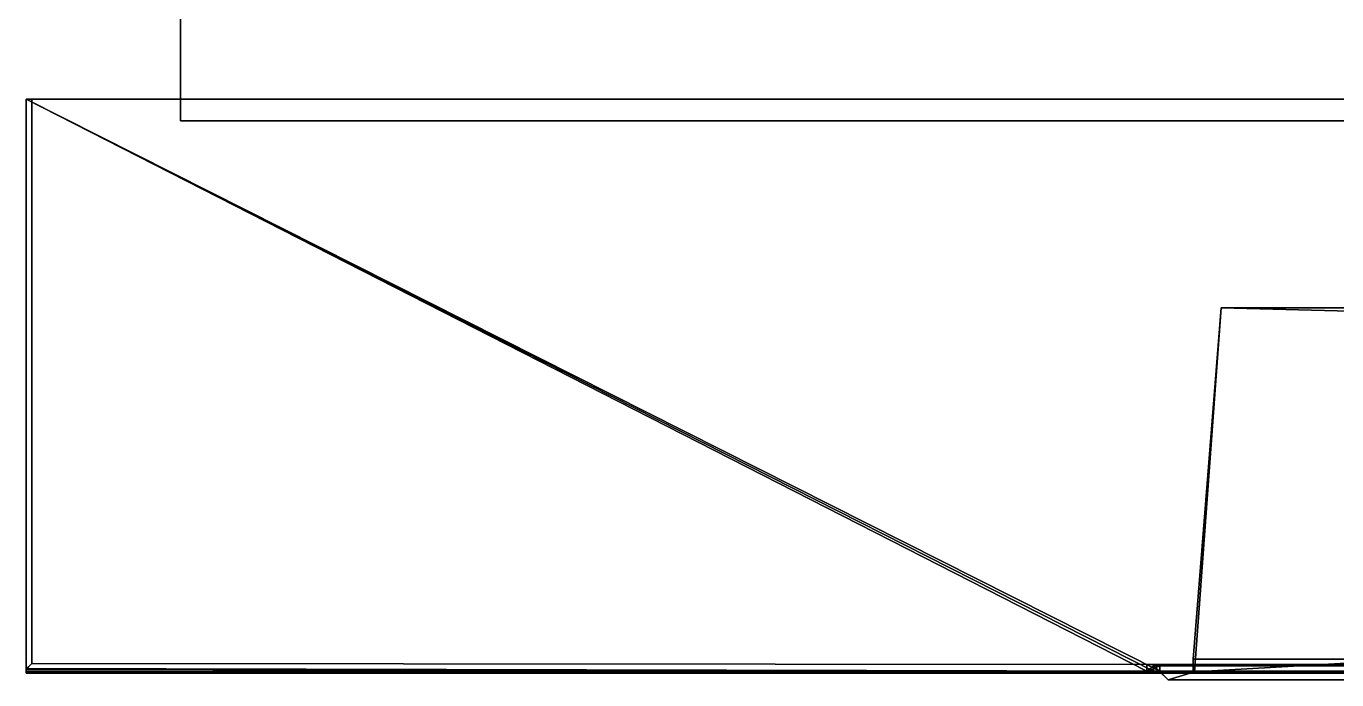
# Model space of a CAD drawing. Extents: x -11.8 to 11.8, y 0 to 23.8.
# Drawn here: x -11.72 to -7.404, y -0.012 to 2.139 of the extents above; entities that cross this region are included whole.
import ezdxf

# ---------------------------------------------------------------- set-up
doc = ezdxf.new("R2010")
doc.units = 0
doc.layers.add('SHP78CM5N_TRADECAD', color=251, linetype='CONTINUOUS')

msp = doc.modelspace()

# ---------------------------------------------------------------- linework, layer by layer
at = {"layer": 'SHP78CM5N_TRADECAD'}
for points in [[(11.1391, 1.8276, 6.3166), (11.1391, 3.8131, 6.3166), (-11.2122, 3.8131, 6.3166), (-11.2122, 1.8276, 6.3166)], [(-11.2122, 1.8276, 6.3166), (-11.2122, 3.8131, 6.3166), (-11.2122, 2.3604, 10.1294), (-11.2122, 2.1838, 10.1317)], [(-11.2122, 1.8276, 6.3166), (-11.2122, 2.1838, 10.1317), (-11.2122, 2.2584, 33.2898), (-11.2122, 1.8276, 33.2898)], [(-11.2122, 1.8276, 33.2898), (-11.2122, 2.2584, 33.2898), (11.1391, 2.2584, 33.2898), (11.1391, 1.8276, 33.2898)], [(-10.9132, 1.8989, 29.3418), (-10.9132, 1.8989, 31.6948), (-11.7198, 1.8989, 30.6173), (-11.7198, 1.8989, 29.3418)], [(-10.9132, 1.8989, 31.6948), (-11.7198, 1.8989, 31.6948), (-11.7198, 1.8989, 30.6173)], [(-8.029, 0.016, 33.8363), (-11.7198, 0.0249, 33.8363), (-11.7198, 1.8989, 33.8363)], [(7.9531, 0.016, 33.8363), (-7.9862, 0.016, 33.8363), (-11.7198, 1.8989, 33.8363), (11.7198, 1.8989, 33.8363)], [(-7.9862, 0.016, 33.8363), (-8.007, 0.016, 33.8363), (-11.7198, 1.8989, 33.8363)], [(-8.007, 0.016, 33.8363), (-8.029, 0.016, 33.8363), (-11.7198, 1.8989, 33.8363)], [(-10.9132, 1.8989, 32.9979), (-11.7198, 1.8989, 33.7326), (-11.7198, 1.8989, 31.6948), (-10.9132, 1.8989, 31.6948)], [(-11.7014, 1.8989, 33.763), (-10.9132, 1.8989, 32.9979), (-11.7198, 1.8989, 33.8363)], [(-11.7014, 1.8989, 33.763), (-11.7198, 1.8989, 33.8363), (-11.7198, 1.8989, 33.7852)], [(-11.7014, 1.8989, 33.763), (-11.7198, 1.8989, 33.7326), (-10.9132, 1.8989, 32.9979)], [(10.9132, 1.8989, 32.9979), (11.7198, 1.8989, 33.8363), (-11.7198, 1.8989, 33.8363), (-10.9132, 1.8989, 32.9979)], [(-11.7198, 1.8989, 8.3984), (-10.9132, 1.8989, 8.3984), (-10.9132, 1.8989, 9.8614), (-11.7198, 1.8989, 9.8614)], [(-10.9132, 1.8989, 6.3648), (-10.9132, 1.8989, 8.3984), (-11.7198, 1.8989, 8.3984), (-11.7198, 1.8989, 3.7361)], [(0, 0.0095, 3.7361), (0, 1.8989, 3.7361), (-11.7198, 1.8989, 3.7361), (-11.7198, 0.0095, 3.7361)], [(-11.7198, 1.8989, 29.196), (-10.9132, 1.8989, 29.196), (-10.9132, 1.8989, 29.3418), (-11.7198, 1.8989, 29.3418)], [(-10.9132, 1.8989, 6.3648), (-11.7198, 1.8989, 3.7361), (0, 1.8989, 3.7361), (0, 1.8989, 6.3648)], [(-11.7198, 0.0104, 8.3984), (-11.7198, 1.8989, 8.3984), (-11.7198, 1.8989, 9.8614), (-11.7198, 0.0107, 9.8614)], [(-11.7198, 1.8989, 3.7361), (-11.7198, 1.8989, 8.3984), (-11.7198, 0.0104, 8.3984), (-11.7198, 0.0095, 3.7361)], [(-11.7198, 0.0107, 9.8614), (-11.7198, 1.8989, 9.8614), (-11.7198, 1.8989, 10.5942), (-11.7198, 0.0108, 10.5942)], [(-11.7198, 1.8989, 9.8614), (-10.9132, 1.8989, 9.8614), (-10.9132, 1.8989, 10.5942), (-11.7198, 1.8989, 10.5942)], [(-11.7198, 0.0145, 29.0967), (-11.7198, 1.8989, 29.196), (-11.7198, 1.8989, 29.3418), (-11.7198, 0.0145, 29.1465)], [(-11.7198, 0.0108, 10.5942), (-11.7198, 1.8989, 10.5942), (-11.7198, 1.8989, 29.196), (-11.7198, 0.0145, 29.0967)], [(-11.7198, 1.8989, 10.5942), (-10.9132, 1.8989, 10.5942), (-10.9132, 1.8989, 29.196), (-11.7198, 1.8989, 29.196)], [(-11.7198, 1.8989, 30.6173), (-11.7198, 1.8989, 31.6948), (-11.7198, 0.015, 31.7332), (-11.7198, 0.0148, 31.1649)], [(-11.7198, 0.0145, 29.1465), (-11.7198, 1.8989, 29.3418), (-11.7198, 1.8989, 30.6173), (-11.7198, 0.0148, 31.1649)], [(-11.7198, 0.0241, 33.7326), (-11.7198, 1.8989, 33.7326), (-11.7014, 1.8989, 33.763), (-11.7014, 0.0413, 33.763)], [(-11.7014, 0.0413, 33.763), (-11.7014, 1.8989, 33.763), (-11.7198, 1.8989, 33.7852), (-11.7198, 0.0215, 33.7852)], [(-11.7198, 0.015, 31.7332), (-11.7198, 1.8989, 31.6948), (-11.7198, 1.8989, 33.7326), (-11.7198, 0.0241, 33.7326)], [(-11.7198, 0.0215, 33.7852), (-11.7198, 1.8989, 33.7852), (-11.7198, 1.8989, 33.8363), (-11.7198, 0.0249, 33.8363)], [(-11.2122, 1.8276, 33.2898), (11.1391, 1.8276, 33.2898), (11.1391, 1.8276, 6.3166), (-11.2122, 1.8276, 6.3166)], [(-7.7849, 1.2125, 31.0774), (7.7518, 1.2125, 31.0774), (0, 0.0557, 29.2565), (-7.8762, 0.0557, 29.2565)], [(-7.8762, 0.0557, 29.2565), (-7.8762, 0.0145, 29.2565), (-7.8722, 0.0148, 31.1649), (-7.7849, 1.2125, 31.0774)], [(-3.1532, 1.0932, 31.0899), (-7.7849, 1.2125, 31.0774), (-7.8722, 0.0148, 31.1649), (-3.0917, 0.2876, 31.1515)], [(3.1904, 1.0932, 31.0899), (7.7518, 1.2125, 31.0774), (-7.7849, 1.2125, 31.0774), (-3.1532, 1.0932, 31.0899)], [(3.1289, 0.2876, 31.1515), (-3.0917, 0.2876, 31.1515), (-7.8722, 0.0148, 31.1649), (7.8392, 0.0148, 31.1649)], [(0, 0.0557, 29.2565), (0, 0.0145, 29.2565), (-7.8762, 0.0145, 29.2565), (-7.8762, 0.0557, 29.2565)], [(-11.7014, 0.0413, 33.763), (-8.029, 0.0382, 33.763), (-8.029, 0.0159, 33.7326), (-11.7198, 0.0241, 33.7326)], [(-11.7198, 0.0215, 33.7852), (-8.029, 0.0159, 33.7852), (-8.029, 0.0382, 33.763), (-11.7014, 0.0413, 33.763)], [(-8.029, 0.016, 33.8363), (-8.029, 0.0159, 33.7852), (-11.7198, 0.0215, 33.7852), (-11.7198, 0.0249, 33.8363)], [(-8.029, 0.0152, 32.9324), (-8.029, 0.015, 31.7332), (-11.7198, 0.015, 31.7332), (-11.7198, 0.0241, 33.7326)], [(-8.029, 0.0152, 32.9324), (-11.7198, 0.0241, 33.7326), (-8.029, 0.0159, 33.7326)], [(-11.7198, 0.0148, 31.1649), (-11.7198, 0.015, 31.7332), (-8.029, 0.015, 31.7332), (-8.029, 0.0148, 31.1649)], [(-8.029, 0.0145, 29.1465), (-11.7198, 0.0145, 29.1465), (-11.7198, 0.0148, 31.1649), (-8.029, 0.0148, 31.1649)], [(0, 0.0108, 10.5942), (-11.7198, 0.0108, 10.5942), (-7.9862, 0.0145, 29.0967), (0, 0.0145, 29.0967)], [(-11.7198, 0.0108, 10.5942), (-11.7198, 0.0145, 29.0967), (-8.029, 0.0145, 29.0967)], [(-7.9862, 0.0145, 29.0967), (-11.7198, 0.0108, 10.5942), (-8.029, 0.0145, 29.0967)], [(-8.029, 0.0145, 29.0967), (-11.7198, 0.0145, 29.0967), (-11.7198, 0.0145, 29.1465), (-8.029, 0.0145, 29.1465)], [(0, 0.0107, 9.8614), (-11.7198, 0.0107, 9.8614), (-11.7198, 0.0108, 10.5942), (0, 0.0108, 10.5942)], [(0, 0.0104, 8.3984), (-11.7198, 0.0104, 8.3984), (-11.7198, 0.0107, 9.8614), (0, 0.0107, 9.8614)], [(-11.7198, 0.0095, 3.7361), (-11.7198, 0.0104, 8.3984), (0, 0.0104, 8.3984), (0, 0.0095, 3.7361)], [(-8.029, 0.0382, 33.763), (-8.0063, 0.0382, 33.763), (-8.0076, 0.0353, 33.7326), (-8.029, 0.0159, 33.7326)], [(-8.029, 0.0159, 33.7852), (-8.0073, 0.0159, 33.7852), (-8.0063, 0.0382, 33.763), (-8.029, 0.0382, 33.763)], [(-8.029, 0.0159, 33.7326), (-8.0076, 0.0353, 33.7326), (-8.0076, 0.0346, 32.9323), (-8.029, 0.0152, 32.9324)], [(-8.029, 0.0152, 32.9324), (-8.0076, 0.0346, 32.9323), (-8.0076, 0.0344, 31.7332), (-8.029, 0.015, 31.7332)], [(-8.029, 0.015, 31.7332), (-8.0076, 0.0344, 31.7332), (-8.0076, 0.0342, 31.1649), (-8.029, 0.0148, 31.1649)], [(-8.0076, 0.034, 29.1465), (-8.029, 0.0145, 29.1465), (-8.029, 0.0148, 31.1649), (-8.0076, 0.0342, 31.1649)], [(-8.0076, 0.034, 29.1465), (-7.9862, 0.0339, 29.1216), (-8.029, 0.0145, 29.0967), (-8.029, 0.0145, 29.1465)], [(-7.9862, 0.0339, 29.1216), (-7.9862, 0.0145, 29.0967), (-8.029, 0.0145, 29.0967)], [(-8.007, 0.016, 33.8363), (-8.0073, 0.0159, 33.7852), (-8.029, 0.0159, 33.7852), (-8.029, 0.016, 33.8363)], [(-8.0076, 0.0353, 33.7326), (-8.0063, 0.0382, 33.763), (-7.9862, 0.0382, 33.763), (-7.9862, 0.0159, 33.7326)], [(-8.0076, 0.0353, 33.7326), (-7.9862, 0.0159, 33.7326), (-7.9862, 0.0151, 32.9321), (-8.0076, 0.0346, 32.9323)], [(-8.0076, 0.0346, 32.9323), (-7.9862, 0.0151, 32.9321), (-7.9862, 0.015, 31.724), (-8.0076, 0.0344, 31.7332)], [(-8.0076, 0.0344, 31.7332), (-7.9862, 0.015, 31.724), (-7.9862, 0.0148, 31.1649), (-8.0076, 0.0342, 31.1649)], [(-7.9862, 0.0145, 29.1465), (-8.0076, 0.034, 29.1465), (-8.0076, 0.0342, 31.1649), (-7.9862, 0.0148, 31.1649)], [(-8.0076, 0.034, 29.1465), (-7.9862, 0.0145, 29.1465), (-7.9862, 0.0339, 29.1216)], [(-8.0063, 0.0382, 33.763), (-8.0073, 0.0159, 33.7852), (-7.9862, 0.0159, 33.7852), (-7.9862, 0.0382, 33.763)], [(-7.9862, 0.016, 33.8363), (-7.9862, 0.0159, 33.7852), (-8.0073, 0.0159, 33.7852), (-8.007, 0.016, 33.8363)], [(-7.9862, 0.0159, 33.7326), (-7.9862, 0.0382, 33.763), (7.9531, 0.0382, 33.763), (7.9531, 0.0159, 33.7326)], [(7.9531, 0.0159, 33.7852), (7.9531, 0.0382, 33.763), (-7.9862, 0.0382, 33.763), (-7.9862, 0.0159, 33.7852)], [(0, 0.0145, 29.0967), (-7.9862, 0.0145, 29.0967), (-7.9862, 0.0339, 29.1216), (0, 0.0339, 29.1216)], [(-7.9862, 0.0339, 29.1216), (-7.9862, 0.0145, 29.1465), (0, 0.0145, 29.1465), (0, 0.0339, 29.1216)], [(-7.9862, 0.0159, 33.7852), (-7.9862, 0.016, 33.8363), (7.9531, 0.016, 33.8363), (7.9531, 0.0159, 33.7852)], [(-7.9862, 0.0151, 32.9321), (-7.9862, 0.0159, 33.7326), (7.9531, 0.0159, 33.7326), (7.9531, 0.0151, 32.9321)], [(-7.9862, 0.0151, 32.9321), (7.9531, 0.0151, 32.9321), (7.9531, 0.015, 31.724), (-7.9862, 0.015, 31.724)], [(-7.9589, -0.0115, 31.7186), (-7.9862, 0.015, 31.724), (7.9531, 0.015, 31.724), (7.9258, -0.0115, 31.7186)], [(-7.9589, -0.0118, 31.1649), (-7.9862, 0.0148, 31.1649), (-7.9862, 0.015, 31.724), (-7.9589, -0.0115, 31.7186)], [(-7.8722, 0.0148, 31.1649), (-7.9862, 0.0148, 31.1649), (-7.9589, -0.0118, 31.1649)], [(-7.8762, 0.0145, 29.2565), (-7.9862, 0.0145, 29.1465), (-7.9862, 0.0148, 31.1649), (-7.8722, 0.0148, 31.1649)], [(0, 0.0145, 29.2565), (0, 0.0145, 29.1465), (-7.9862, 0.0145, 29.1465), (-7.8762, 0.0145, 29.2565)], [(7.8392, 0.0148, 31.1649), (-7.8722, 0.0148, 31.1649), (-7.9589, -0.0118, 31.1649), (7.9258, -0.0118, 31.1649)], [(-7.9589, -0.0115, 31.7186), (7.9258, -0.0115, 31.7186), (7.9258, -0.0118, 31.1649), (-7.9589, -0.0118, 31.1649)]]:
    msp.add_3dface(points, dxfattribs=at)

doc.saveas('drawing.dxf')
